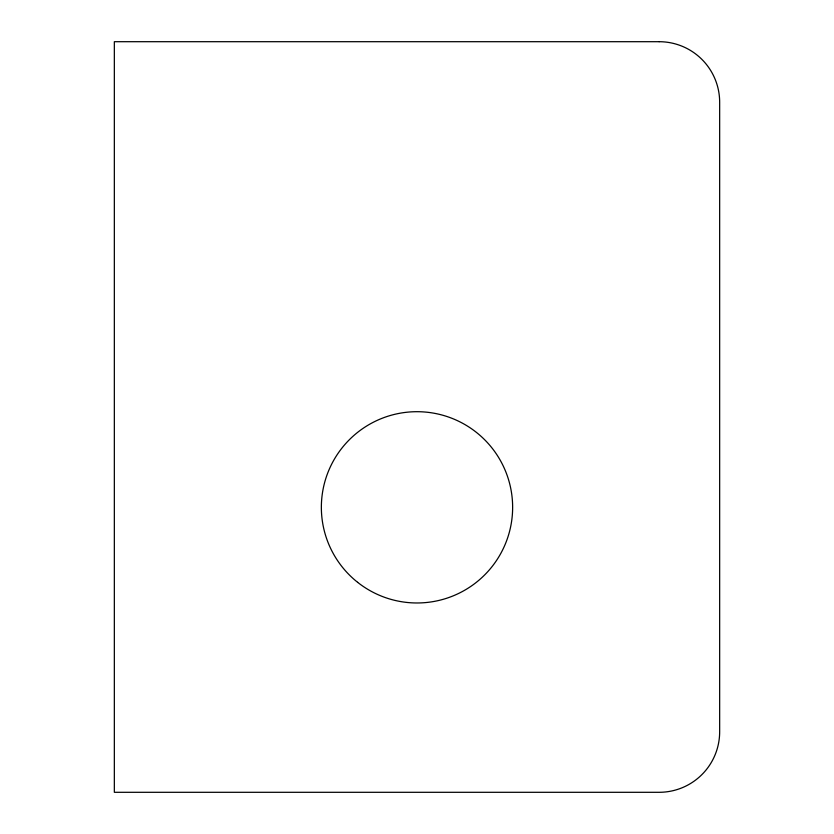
<?xml version="1.0" encoding="UTF-8"?>
<svg xmlns="http://www.w3.org/2000/svg" width="834" height="834" viewBox="0 0 834 834"><rect width="100%" height="100%" fill="white"/><g stroke="black" fill="none" stroke-linecap="round" stroke-linejoin="round"><path stroke-width="1.25" d="M659.131 41.7L114.341 41.7L114.341 792.3L659.131 792.3A60.528 60.528 0 0 0 719.659 731.772L719.659 102.228A60.528 60.528 0 0 0 659.131 41.7M357.63 582.32A95.639 95.639 0 0 0 511.617 521.26A95.639 95.639 0 0 0 381.753 418.428A95.639 95.639 0 0 0 357.63 582.32"/></g></svg>
